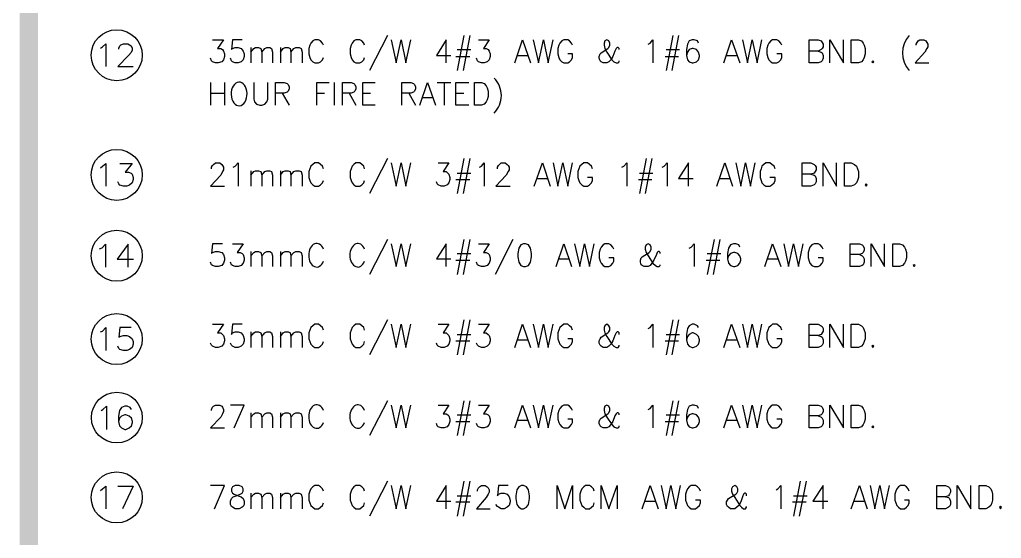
# Model space of a CAD drawing. Header units: inches. Extents: x 0.9 to 46, y 0.8 to 32.4.
# Drawn here: x 1.538 to 4.915, y 25.446 to 27.231 of the extents above; entities that cross this region are included whole.
import ezdxf

# ---------------------------------------------------------------- set-up
doc = ezdxf.new("R2010")
doc.units = ezdxf.units.IN
doc.header["$MEASUREMENT"] = 0
doc.layers.add('PDF_Geometry', color=7, linetype='Continuous')
doc.layers.add('PDF_Solid Fills', color=7, linetype='Continuous')

msp = doc.modelspace()

# ---------------------------------------------------------------- linework, layer by layer
at = {"layer": 'PDF_Geometry', "lineweight": 30}
for points in [[(2.2016, 27.1612), (2.24, 27.1612), (2.2183, 27.1312), (2.23, 27.1312), (2.2366, 27.1278), (2.24, 27.1228), (2.2433, 27.1128), (2.2433, 27.1045), (2.24, 27.0929), (2.2333, 27.0862), (2.2216, 27.0828), (2.2116, 27.0828), (2.2016, 27.0862), (2.1983, 27.0895), (2.195, 27.0978)], [(2.3033, 27.1612), (2.27, 27.1612), (2.2666, 27.1278), (2.27, 27.1312), (2.28, 27.1345), (2.29, 27.1345), (2.3, 27.1312), (2.3066, 27.1228), (2.31, 27.1128), (2.31, 27.1045), (2.3066, 27.0929), (2.3, 27.0862), (2.29, 27.0828), (2.28, 27.0828), (2.27, 27.0862), (2.2666, 27.0895), (2.2633, 27.0978)], [(2.5833, 27.1429), (2.5799, 27.1495), (2.5733, 27.1578), (2.5666, 27.1612), (2.5533, 27.1612), (2.5466, 27.1578), (2.54, 27.1495), (2.5366, 27.1429), (2.5333, 27.1312), (2.5333, 27.1128), (2.5366, 27.1012), (2.54, 27.0929), (2.5466, 27.0862), (2.5533, 27.0828), (2.5666, 27.0828), (2.5733, 27.0862), (2.5799, 27.0929), (2.5833, 27.1012)], [(2.7249, 27.1429), (2.7216, 27.1495), (2.715, 27.1578), (2.7083, 27.1612), (2.6949, 27.1612), (2.6883, 27.1578), (2.6816, 27.1495), (2.6783, 27.1429), (2.675, 27.1312), (2.675, 27.1128), (2.6783, 27.1012), (2.6816, 27.0929), (2.6883, 27.0862), (2.6949, 27.0828), (2.7083, 27.0828), (2.715, 27.0862), (2.7216, 27.0929), (2.7249, 27.1012)], [(2.8033, 27.1762), (2.7416, 27.0562)], [(2.8166, 27.1612), (2.8333, 27.0828), (2.85, 27.1612), (2.8666, 27.0828), (2.8833, 27.1612)], [(3.0049, 27.0828), (3.0049, 27.1612), (2.9716, 27.1078), (3.0216, 27.1078)], [(3.0666, 27.1762), (3.0433, 27.0562)], [(3.0866, 27.1762), (3.0633, 27.0562)], [(3.1166, 27.1612), (3.1533, 27.1612), (3.1333, 27.1312), (3.1433, 27.1312), (3.1499, 27.1278), (3.1533, 27.1228), (3.1566, 27.1128), (3.1566, 27.1045), (3.1533, 27.0929), (3.1466, 27.0862), (3.1366, 27.0828), (3.1266, 27.0828), (3.1166, 27.0862), (3.1133, 27.0895), (3.1099, 27.0978)], [(3.2416, 27.0828), (3.2683, 27.1612), (3.2949, 27.0828)], [(3.305, 27.1612), (3.3233, 27.0828), (3.34, 27.1612), (3.3566, 27.0828), (3.3733, 27.1612)], [(3.4399, 27.1429), (3.4366, 27.1495), (3.4299, 27.1578), (3.4233, 27.1612), (3.4099, 27.1612), (3.4033, 27.1578), (3.3966, 27.1495), (3.3933, 27.1429), (3.3899, 27.1312), (3.3899, 27.1128), (3.3933, 27.1012), (3.3966, 27.0929), (3.4033, 27.0862), (3.4099, 27.0828), (3.4233, 27.0828), (3.4299, 27.0862), (3.4366, 27.0929), (3.4399, 27.1012), (3.4399, 27.1128), (3.4233, 27.1128)], [(3.5999, 27.1278), (3.5999, 27.1312), (3.5966, 27.1345), (3.5933, 27.1345), (3.5899, 27.1312), (3.585, 27.1228), (3.5783, 27.1045), (3.5716, 27.0929), (3.565, 27.0862), (3.5583, 27.0828), (3.5449, 27.0828), (3.5383, 27.0862), (3.5349, 27.0895), (3.5316, 27.0978), (3.5316, 27.1045), (3.5349, 27.1128), (3.5383, 27.1162), (3.5616, 27.1312), (3.565, 27.1345), (3.5683, 27.1429), (3.5683, 27.1495), (3.565, 27.1578), (3.5583, 27.1612), (3.5516, 27.1578), (3.5483, 27.1495), (3.5483, 27.1429), (3.5516, 27.1312), (3.5583, 27.1195), (3.5749, 27.0929), (3.5816, 27.0862), (3.5899, 27.0828), (3.5966, 27.0828), (3.5999, 27.0862), (3.5999, 27.0895)], [(3.6999, 27.1462), (3.7066, 27.1495), (3.7166, 27.1612), (3.7166, 27.0828)], [(3.7849, 27.1762), (3.7616, 27.0562)], [(3.8049, 27.1762), (3.7816, 27.0562)], [(3.8733, 27.1495), (3.8699, 27.1578), (3.8583, 27.1612), (3.8516, 27.1612), (3.8416, 27.1578), (3.8349, 27.1462), (3.8316, 27.1278), (3.8316, 27.1078), (3.8349, 27.0929), (3.8416, 27.0862), (3.8516, 27.0828), (3.8549, 27.0828), (3.8666, 27.0862), (3.8733, 27.0929), (3.8766, 27.1045), (3.8766, 27.1078), (3.8733, 27.1195), (3.8666, 27.1278), (3.8549, 27.1312), (3.8516, 27.1312), (3.8416, 27.1278), (3.8349, 27.1195), (3.8316, 27.1078)], [(3.9599, 27.0828), (3.9866, 27.1612), (4.015, 27.0828)], [(4.0249, 27.1612), (4.0416, 27.0828), (4.0582, 27.1612), (4.0749, 27.0828), (4.0916, 27.1612)], [(4.1599, 27.1429), (4.1566, 27.1495), (4.1499, 27.1578), (4.1432, 27.1612), (4.1282, 27.1612), (4.1216, 27.1578), (4.1149, 27.1495), (4.1116, 27.1429), (4.1083, 27.1312), (4.1083, 27.1128), (4.1116, 27.1012), (4.1149, 27.0929), (4.1216, 27.0862), (4.1282, 27.0828), (4.1432, 27.0828), (4.1499, 27.0862), (4.1566, 27.0929), (4.1599, 27.1012), (4.1599, 27.1128), (4.1432, 27.1128)], [(4.2849, 27.1228), (4.2949, 27.1195), (4.2983, 27.1162), (4.3016, 27.1078), (4.3016, 27.0978), (4.2983, 27.0895), (4.2949, 27.0862), (4.2849, 27.0828), (4.2533, 27.0828), (4.2533, 27.1612), (4.2849, 27.1612), (4.2949, 27.1578), (4.2983, 27.1528), (4.3016, 27.1462), (4.3016, 27.1378), (4.2983, 27.1312), (4.2949, 27.1278), (4.2849, 27.1228), (4.2533, 27.1228)], [(4.3249, 27.0828), (4.3249, 27.1612), (4.3716, 27.0828), (4.3716, 27.1612)], [(4.6216, 27.1429), (4.6216, 27.1462), (4.6249, 27.1528), (4.6282, 27.1578), (4.6349, 27.1612), (4.6482, 27.1612), (4.6549, 27.1578), (4.6582, 27.1528), (4.6616, 27.1462), (4.6616, 27.1378), (4.6582, 27.1312), (4.6516, 27.1195), (4.6183, 27.0828), (4.6649, 27.0828)], [(1.8166, 27.1328), (1.8233, 27.1378), (1.835, 27.1478), (1.835, 27.0695)], [(1.88, 27.1295), (1.88, 27.1328), (1.8833, 27.1412), (1.8866, 27.1445), (1.895, 27.1478), (1.91, 27.1478), (1.9166, 27.1445), (1.9216, 27.1412), (1.925, 27.1328), (1.925, 27.1262), (1.9216, 27.1178), (1.9133, 27.1078), (1.8766, 27.0695), (1.9283, 27.0695)], [(2.3333, 27.1345), (2.3333, 27.0828)], [(2.3333, 27.1195), (2.3433, 27.1312), (2.35, 27.1345), (2.36, 27.1345), (2.3683, 27.1312), (2.3716, 27.1195), (2.3716, 27.0828)], [(2.3716, 27.1195), (2.3816, 27.1312), (2.3883, 27.1345), (2.3983, 27.1345), (2.405, 27.1312), (2.4083, 27.1195), (2.4083, 27.0828)], [(2.435, 27.1345), (2.435, 27.0828)], [(2.435, 27.1195), (2.445, 27.1312), (2.4516, 27.1345), (2.4616, 27.1345), (2.4683, 27.1312), (2.4716, 27.1195), (2.4716, 27.0828)], [(2.4716, 27.1195), (2.4816, 27.1312), (2.4883, 27.1345), (2.5, 27.1345), (2.5066, 27.1312), (2.51, 27.1195), (2.51, 27.0828)], [(3.0433, 27.1278), (3.0899, 27.1278)], [(3.7616, 27.1278), (3.8083, 27.1278)], [(3.0383, 27.1045), (3.0866, 27.1045)], [(3.2516, 27.1078), (3.2849, 27.1078)], [(3.7583, 27.1045), (3.8049, 27.1045)], [(3.9699, 27.1078), (4.0049, 27.1078)], [(2.195, 27.0145), (2.195, 26.9362)], [(2.2433, 27.0145), (2.2433, 26.9362)], [(2.3433, 27.0145), (2.3433, 26.9578), (2.3466, 26.9478), (2.3533, 26.9395), (2.365, 26.9362), (2.3716, 26.9362), (2.3816, 26.9395), (2.3883, 26.9478), (2.3916, 26.9578), (2.3916, 27.0145)], [(2.4183, 26.9362), (2.4183, 27.0145), (2.4483, 27.0145), (2.4583, 27.0112), (2.4616, 27.0078), (2.465, 26.9995), (2.465, 26.9928), (2.4616, 26.9845), (2.4583, 26.9812), (2.4483, 26.9778), (2.4183, 26.9778)], [(2.56, 26.9362), (2.56, 27.0145), (2.6033, 27.0145)], [(2.62, 27.0145), (2.62, 26.9362)], [(2.6483, 26.9362), (2.6483, 27.0145), (2.6783, 27.0145), (2.6883, 27.0112), (2.6916, 27.0078), (2.6949, 26.9995), (2.6949, 26.9928), (2.6916, 26.9845), (2.6883, 26.9812), (2.6783, 26.9778), (2.6483, 26.9778)], [(2.7616, 26.9362), (2.7183, 26.9362), (2.7183, 27.0145), (2.7616, 27.0145)], [(2.8533, 26.9362), (2.8533, 27.0145), (2.8833, 27.0145), (2.8933, 27.0112), (2.8966, 27.0078), (2.9, 26.9995), (2.9, 26.9928), (2.8966, 26.9845), (2.8933, 26.9812), (2.8833, 26.9778), (2.8533, 26.9778)], [(2.9149, 26.9362), (2.9416, 27.0145), (2.9683, 26.9362)], [(2.9749, 27.0145), (3.0216, 27.0145)], [(2.9983, 27.0145), (2.9983, 26.9362)], [(3.0833, 26.9362), (3.0383, 26.9362), (3.0383, 27.0145), (3.0833, 27.0145)], [(2.195, 26.9778), (2.2433, 26.9778)], [(2.4416, 26.9778), (2.465, 26.9362)], [(2.56, 26.9778), (2.5866, 26.9778)], [(2.6716, 26.9778), (2.6949, 26.9362)], [(2.7183, 26.9778), (2.7449, 26.9778)], [(2.8766, 26.9778), (2.9, 26.9362)], [(2.9249, 26.9628), (2.9583, 26.9628)], [(3.0383, 26.9778), (3.0666, 26.9778)], [(2.8033, 26.7528), (2.7416, 26.6328)], [(3.0666, 26.7528), (3.0433, 26.6328)], [(3.0866, 26.7528), (3.0633, 26.6328)], [(3.6933, 26.7528), (3.67, 26.6328)], [(3.7132, 26.7528), (3.6899, 26.6328)], [(1.8166, 26.7212), (1.8233, 26.7262), (1.835, 26.7362), (1.835, 26.6579)], [(1.8833, 26.7362), (1.925, 26.7362), (1.9016, 26.7062), (1.9133, 26.7062), (1.9216, 26.7028), (1.925, 26.6995), (1.9283, 26.6878), (1.9283, 26.6812), (1.925, 26.6695), (1.9166, 26.6612), (1.9066, 26.6579), (1.895, 26.6579), (1.8833, 26.6612), (1.88, 26.6662), (1.8766, 26.6729)], [(2.1983, 26.7178), (2.1983, 26.7228), (2.2016, 26.7295), (2.205, 26.7328), (2.2116, 26.7378), (2.2266, 26.7378), (2.2333, 26.7328), (2.2366, 26.7295), (2.24, 26.7228), (2.24, 26.7145), (2.2366, 26.7079), (2.23, 26.6962), (2.195, 26.6579), (2.2433, 26.6579)], [(2.2733, 26.7228), (2.28, 26.7262), (2.29, 26.7378), (2.29, 26.6579)], [(2.3333, 26.7112), (2.3333, 26.6579)], [(2.3333, 26.6962), (2.3433, 26.7079), (2.35, 26.7112), (2.36, 26.7112), (2.3683, 26.7079), (2.3716, 26.6962), (2.3716, 26.6579)], [(2.3716, 26.6962), (2.3816, 26.7079), (2.3883, 26.7112), (2.3983, 26.7112), (2.405, 26.7079), (2.4083, 26.6962), (2.4083, 26.6579)], [(2.435, 26.7112), (2.435, 26.6579)], [(2.435, 26.6962), (2.445, 26.7079), (2.4516, 26.7112), (2.4616, 26.7112), (2.4683, 26.7079), (2.4716, 26.6962), (2.4716, 26.6579)], [(2.4716, 26.6962), (2.4816, 26.7079), (2.4883, 26.7112), (2.5, 26.7112), (2.5066, 26.7079), (2.51, 26.6962), (2.51, 26.6579)], [(2.5833, 26.7178), (2.5799, 26.7262), (2.5733, 26.7328), (2.5666, 26.7378), (2.5533, 26.7378), (2.5466, 26.7328), (2.54, 26.7262), (2.5366, 26.7178), (2.5333, 26.7079), (2.5333, 26.6878), (2.5366, 26.6778), (2.54, 26.6695), (2.5466, 26.6629), (2.5533, 26.6579), (2.5666, 26.6579), (2.5733, 26.6629), (2.5799, 26.6695), (2.5833, 26.6778)], [(2.7249, 26.7178), (2.7216, 26.7262), (2.715, 26.7328), (2.7083, 26.7378), (2.6949, 26.7378), (2.6883, 26.7328), (2.6816, 26.7262), (2.6783, 26.7178), (2.675, 26.7079), (2.675, 26.6878), (2.6783, 26.6778), (2.6816, 26.6695), (2.6883, 26.6629), (2.6949, 26.6579), (2.7083, 26.6579), (2.715, 26.6629), (2.7216, 26.6695), (2.7249, 26.6778)], [(2.8166, 26.7378), (2.8333, 26.6579), (2.85, 26.7378), (2.8666, 26.6579), (2.8833, 26.7378)], [(2.9783, 26.7378), (3.015, 26.7378), (2.995, 26.7079), (3.0049, 26.7079), (3.0116, 26.7028), (3.015, 26.6995), (3.0183, 26.6878), (3.0183, 26.6812), (3.015, 26.6695), (3.0083, 26.6629), (2.9983, 26.6579), (2.9883, 26.6579), (2.9783, 26.6629), (2.9749, 26.6662), (2.9716, 26.6729)], [(3.1199, 26.7228), (3.1266, 26.7262), (3.1366, 26.7378), (3.1366, 26.6579)], [(3.1816, 26.7178), (3.1816, 26.7228), (3.1849, 26.7295), (3.1883, 26.7328), (3.1949, 26.7378), (3.2083, 26.7378), (3.2149, 26.7328), (3.2183, 26.7295), (3.2216, 26.7228), (3.2216, 26.7145), (3.2183, 26.7079), (3.2116, 26.6962), (3.1766, 26.6579), (3.2249, 26.6579)], [(3.3083, 26.6579), (3.3366, 26.7378), (3.3633, 26.6579)], [(3.3733, 26.7378), (3.3899, 26.6579), (3.4066, 26.7378), (3.4233, 26.6579), (3.4399, 26.7378)], [(3.5083, 26.7178), (3.5049, 26.7262), (3.4983, 26.7328), (3.4916, 26.7378), (3.4783, 26.7378), (3.4716, 26.7328), (3.4649, 26.7262), (3.4616, 26.7178), (3.4583, 26.7079), (3.4583, 26.6878), (3.4616, 26.6778), (3.4649, 26.6695), (3.4716, 26.6629), (3.4783, 26.6579), (3.4916, 26.6579), (3.4983, 26.6629), (3.5049, 26.6695), (3.5083, 26.6778), (3.5083, 26.6878), (3.4916, 26.6878)], [(3.6099, 26.7228), (3.6166, 26.7262), (3.6266, 26.7378), (3.6266, 26.6579)], [(3.7483, 26.7228), (3.7549, 26.7262), (3.7649, 26.7378), (3.7649, 26.6579)], [(3.8383, 26.6579), (3.8383, 26.7378), (3.8049, 26.6845), (3.8549, 26.6845)], [(3.9366, 26.6579), (3.9633, 26.7378), (3.9899, 26.6579)], [(4.0016, 26.7378), (4.0183, 26.6579), (4.0349, 26.7378), (4.0516, 26.6579), (4.0683, 26.7378)], [(4.1366, 26.7178), (4.1333, 26.7262), (4.1249, 26.7328), (4.1183, 26.7378), (4.1049, 26.7378), (4.0983, 26.7328), (4.0916, 26.7262), (4.0883, 26.7178), (4.0849, 26.7079), (4.0849, 26.6878), (4.0883, 26.6778), (4.0916, 26.6695), (4.0983, 26.6629), (4.1049, 26.6579), (4.1183, 26.6579), (4.1249, 26.6629), (4.1333, 26.6695), (4.1366, 26.6778), (4.1366, 26.6878), (4.1183, 26.6878)], [(4.2599, 26.6995), (4.2716, 26.6962), (4.2749, 26.6929), (4.2783, 26.6845), (4.2783, 26.6729), (4.2749, 26.6662), (4.2716, 26.6629), (4.2599, 26.6579), (4.2299, 26.6579), (4.2299, 26.7378), (4.2599, 26.7378), (4.2716, 26.7328), (4.2749, 26.7295), (4.2783, 26.7228), (4.2783, 26.7145), (4.2749, 26.7079), (4.2716, 26.7028), (4.2599, 26.6995), (4.2299, 26.6995)], [(4.3016, 26.6579), (4.3016, 26.7378), (4.3483, 26.6579), (4.3483, 26.7378)], [(3.0383, 26.6812), (3.0866, 26.6812)], [(3.0433, 26.7028), (3.0899, 26.7028)], [(3.3199, 26.6845), (3.3533, 26.6845)], [(3.6666, 26.6812), (3.7132, 26.6812)], [(3.67, 26.7028), (3.7166, 26.7028)], [(3.9466, 26.6845), (3.9799, 26.6845)], [(2.8033, 26.4745), (2.7416, 26.3545)], [(3.0666, 26.4745), (3.0433, 26.3545)], [(3.0866, 26.4745), (3.0633, 26.3545)], [(3.235, 26.4745), (3.1733, 26.3545)], [(3.9266, 26.4745), (3.9033, 26.3545)], [(3.9466, 26.4745), (3.9233, 26.3545)], [(1.8133, 26.4428), (1.8216, 26.4462), (1.8333, 26.4579), (1.8333, 26.3795)], [(1.9116, 26.3795), (1.9116, 26.4579), (1.8733, 26.4062), (1.93, 26.4062)], [(2.2366, 26.4595), (2.2016, 26.4595), (2.1983, 26.4262), (2.2016, 26.4295), (2.2116, 26.4329), (2.2216, 26.4329), (2.2333, 26.4295), (2.24, 26.4228), (2.2433, 26.4112), (2.2433, 26.4029), (2.24, 26.3928), (2.2333, 26.3845), (2.2216, 26.3812), (2.2116, 26.3812), (2.2016, 26.3845), (2.1983, 26.3878), (2.195, 26.3962)], [(2.27, 26.4595), (2.3066, 26.4595), (2.2866, 26.4295), (2.2966, 26.4295), (2.3033, 26.4262), (2.3066, 26.4228), (2.31, 26.4112), (2.31, 26.4029), (2.3066, 26.3928), (2.3, 26.3845), (2.29, 26.3812), (2.28, 26.3812), (2.27, 26.3845), (2.2666, 26.3878), (2.2633, 26.3962)], [(2.8166, 26.4595), (2.8333, 26.3812), (2.85, 26.4595), (2.8666, 26.3812), (2.8833, 26.4595)], [(3.0049, 26.3812), (3.0049, 26.4595), (2.9716, 26.4078), (3.0216, 26.4078)], [(3.1166, 26.4595), (3.1533, 26.4595), (3.1333, 26.4295), (3.1433, 26.4295), (3.1499, 26.4262), (3.1533, 26.4228), (3.1566, 26.4112), (3.1566, 26.4029), (3.1533, 26.3928), (3.1466, 26.3845), (3.1366, 26.3812), (3.1266, 26.3812), (3.1166, 26.3845), (3.1133, 26.3878), (3.1099, 26.3962)], [(3.3833, 26.3812), (3.4099, 26.4595), (3.4366, 26.3812)], [(3.4466, 26.4595), (3.4649, 26.3812), (3.4816, 26.4595), (3.4983, 26.3812), (3.5149, 26.4595)], [(3.5816, 26.4412), (3.5783, 26.4479), (3.5716, 26.4562), (3.565, 26.4595), (3.5516, 26.4595), (3.5449, 26.4562), (3.5383, 26.4479), (3.5349, 26.4412), (3.5316, 26.4295), (3.5316, 26.4112), (3.5349, 26.3995), (3.5383, 26.3928), (3.5449, 26.3845), (3.5516, 26.3812), (3.565, 26.3812), (3.5716, 26.3845), (3.5783, 26.3928), (3.5816, 26.3995), (3.5816, 26.4112), (3.565, 26.4112)], [(3.7416, 26.4262), (3.7416, 26.4295), (3.7383, 26.4329), (3.7349, 26.4329), (3.7316, 26.4295), (3.7283, 26.4228), (3.7199, 26.4029), (3.7132, 26.3928), (3.7066, 26.3845), (3.6999, 26.3812), (3.6866, 26.3812), (3.6799, 26.3845), (3.6766, 26.3878), (3.6733, 26.3962), (3.6733, 26.4029), (3.6766, 26.4112), (3.6799, 26.4145), (3.7033, 26.4295), (3.7066, 26.4329), (3.7099, 26.4412), (3.7099, 26.4479), (3.7066, 26.4562), (3.6999, 26.4595), (3.6933, 26.4562), (3.6899, 26.4479), (3.6899, 26.4412), (3.6933, 26.4295), (3.6999, 26.4179), (3.7166, 26.3928), (3.7249, 26.3845), (3.7316, 26.3812), (3.7383, 26.3812), (3.7416, 26.3845), (3.7416, 26.3878)], [(3.8416, 26.4445), (3.8483, 26.4479), (3.8583, 26.4595), (3.8583, 26.3812)], [(4.015, 26.4479), (4.0116, 26.4562), (4.0016, 26.4595), (3.9933, 26.4595), (3.9833, 26.4562), (3.9766, 26.4445), (3.9732, 26.4262), (3.9732, 26.4078), (3.9766, 26.3928), (3.9833, 26.3845), (3.9933, 26.3812), (3.9983, 26.3812), (4.0083, 26.3845), (4.015, 26.3928), (4.0183, 26.4029), (4.0183, 26.4078), (4.015, 26.4179), (4.0083, 26.4262), (3.9983, 26.4295), (3.9933, 26.4295), (3.9833, 26.4262), (3.9766, 26.4179), (3.9732, 26.4078)], [(4.1016, 26.3812), (4.1282, 26.4595), (4.1566, 26.3812)], [(4.1666, 26.4595), (4.1833, 26.3812), (4.1999, 26.4595), (4.2166, 26.3812), (4.2332, 26.4595)], [(4.3016, 26.4412), (4.2983, 26.4479), (4.2916, 26.4562), (4.2849, 26.4595), (4.2716, 26.4595), (4.2633, 26.4562), (4.2566, 26.4479), (4.2533, 26.4412), (4.2499, 26.4295), (4.2499, 26.4112), (4.2533, 26.3995), (4.2566, 26.3928), (4.2633, 26.3845), (4.2716, 26.3812), (4.2849, 26.3812), (4.2916, 26.3845), (4.2983, 26.3928), (4.3016, 26.3995), (4.3016, 26.4112), (4.2849, 26.4112)], [(4.4266, 26.4228), (4.4366, 26.4179), (4.4399, 26.4145), (4.4433, 26.4078), (4.4433, 26.3962), (4.4399, 26.3878), (4.4366, 26.3845), (4.4266, 26.3812), (4.3949, 26.3812), (4.3949, 26.4595), (4.4266, 26.4595), (4.4366, 26.4562), (4.4399, 26.4529), (4.4433, 26.4445), (4.4433, 26.4379), (4.4399, 26.4295), (4.4366, 26.4262), (4.4266, 26.4228), (4.3949, 26.4228)], [(4.4666, 26.3812), (4.4666, 26.4595), (4.5133, 26.3812), (4.5133, 26.4595)], [(2.3333, 26.4329), (2.3333, 26.3812)], [(2.3333, 26.4179), (2.3433, 26.4295), (2.35, 26.4329), (2.36, 26.4329), (2.3683, 26.4295), (2.3716, 26.4179), (2.3716, 26.3812)], [(2.3716, 26.4179), (2.3816, 26.4295), (2.3883, 26.4329), (2.3983, 26.4329), (2.405, 26.4295), (2.4083, 26.4179), (2.4083, 26.3812)], [(2.435, 26.4329), (2.435, 26.3812)], [(2.435, 26.4179), (2.445, 26.4295), (2.4516, 26.4329), (2.4616, 26.4329), (2.4683, 26.4295), (2.4716, 26.4179), (2.4716, 26.3812)], [(2.4716, 26.4179), (2.4816, 26.4295), (2.4883, 26.4329), (2.5, 26.4329), (2.5066, 26.4295), (2.51, 26.4179), (2.51, 26.3812)], [(3.0433, 26.4262), (3.0899, 26.4262)], [(3.3933, 26.4078), (3.4266, 26.4078)], [(3.9033, 26.4262), (3.9499, 26.4262)], [(4.1116, 26.4078), (4.1466, 26.4078)], [(3.0383, 26.4029), (3.0866, 26.4029)], [(3.8999, 26.4029), (3.9466, 26.4029)], [(1.8166, 26.1562), (1.8233, 26.1595), (1.835, 26.1712), (1.835, 26.0929)], [(1.9216, 26.1712), (1.8833, 26.1712), (1.88, 26.1379), (1.8833, 26.1412), (1.895, 26.1445), (1.9066, 26.1445), (1.9166, 26.1412), (1.925, 26.1328), (1.9283, 26.1229), (1.9283, 26.1145), (1.925, 26.1029), (1.9166, 26.0962), (1.9066, 26.0929), (1.895, 26.0929), (1.8833, 26.0962), (1.88, 26.0995), (1.8766, 26.1079)], [(2.2016, 26.1828), (2.24, 26.1828), (2.2183, 26.1529), (2.23, 26.1529), (2.2366, 26.1479), (2.24, 26.1445), (2.2433, 26.1328), (2.2433, 26.1262), (2.24, 26.1145), (2.2333, 26.1079), (2.2216, 26.1029), (2.2116, 26.1029), (2.2016, 26.1079), (2.1983, 26.1112), (2.195, 26.1179)], [(2.3033, 26.1828), (2.27, 26.1828), (2.2666, 26.1479), (2.27, 26.1529), (2.28, 26.1562), (2.29, 26.1562), (2.3, 26.1529), (2.3066, 26.1445), (2.31, 26.1328), (2.31, 26.1262), (2.3066, 26.1145), (2.3, 26.1079), (2.29, 26.1029), (2.28, 26.1029), (2.27, 26.1079), (2.2666, 26.1112), (2.2633, 26.1179)], [(2.5833, 26.1628), (2.5799, 26.1712), (2.5733, 26.1779), (2.5666, 26.1828), (2.5533, 26.1828), (2.5466, 26.1779), (2.54, 26.1712), (2.5366, 26.1628), (2.5333, 26.1529), (2.5333, 26.1328), (2.5366, 26.1229), (2.54, 26.1145), (2.5466, 26.1079), (2.5533, 26.1029), (2.5666, 26.1029), (2.5733, 26.1079), (2.5799, 26.1145), (2.5833, 26.1229)], [(2.7249, 26.1628), (2.7216, 26.1712), (2.715, 26.1779), (2.7083, 26.1828), (2.6949, 26.1828), (2.6883, 26.1779), (2.6816, 26.1712), (2.6783, 26.1628), (2.675, 26.1529), (2.675, 26.1328), (2.6783, 26.1229), (2.6816, 26.1145), (2.6883, 26.1079), (2.6949, 26.1029), (2.7083, 26.1029), (2.715, 26.1079), (2.7216, 26.1145), (2.7249, 26.1229)], [(2.8033, 26.1979), (2.7416, 26.0778)], [(2.8166, 26.1828), (2.8333, 26.1029), (2.85, 26.1828), (2.8666, 26.1029), (2.8833, 26.1828)], [(2.9783, 26.1828), (3.015, 26.1828), (2.995, 26.1529), (3.0049, 26.1529), (3.0116, 26.1479), (3.015, 26.1445), (3.0183, 26.1328), (3.0183, 26.1262), (3.015, 26.1145), (3.0083, 26.1079), (2.9983, 26.1029), (2.9883, 26.1029), (2.9783, 26.1079), (2.9749, 26.1112), (2.9716, 26.1179)], [(3.0666, 26.1979), (3.0433, 26.0778)], [(3.0866, 26.1979), (3.0633, 26.0778)], [(3.1166, 26.1828), (3.1533, 26.1828), (3.1333, 26.1529), (3.1433, 26.1529), (3.1499, 26.1479), (3.1533, 26.1445), (3.1566, 26.1328), (3.1566, 26.1262), (3.1533, 26.1145), (3.1466, 26.1079), (3.1366, 26.1029), (3.1266, 26.1029), (3.1166, 26.1079), (3.1133, 26.1112), (3.1099, 26.1179)], [(3.2416, 26.1029), (3.2683, 26.1828), (3.2949, 26.1029)], [(3.305, 26.1828), (3.3233, 26.1029), (3.34, 26.1828), (3.3566, 26.1029), (3.3733, 26.1828)], [(3.4399, 26.1628), (3.4366, 26.1712), (3.4299, 26.1779), (3.4233, 26.1828), (3.4099, 26.1828), (3.4033, 26.1779), (3.3966, 26.1712), (3.3933, 26.1628), (3.3899, 26.1529), (3.3899, 26.1328), (3.3933, 26.1229), (3.3966, 26.1145), (3.4033, 26.1079), (3.4099, 26.1029), (3.4233, 26.1029), (3.4299, 26.1079), (3.4366, 26.1145), (3.4399, 26.1229), (3.4399, 26.1328), (3.4233, 26.1328)], [(3.5999, 26.1479), (3.5999, 26.1529), (3.5966, 26.1562), (3.5933, 26.1562), (3.5899, 26.1529), (3.585, 26.1445), (3.5783, 26.1262), (3.5716, 26.1145), (3.565, 26.1079), (3.5583, 26.1029), (3.5449, 26.1029), (3.5383, 26.1079), (3.5349, 26.1112), (3.5316, 26.1179), (3.5316, 26.1262), (3.5349, 26.1328), (3.5383, 26.1379), (3.5616, 26.1529), (3.565, 26.1562), (3.5683, 26.1628), (3.5683, 26.1712), (3.565, 26.1779), (3.5583, 26.1828), (3.5516, 26.1779), (3.5483, 26.1712), (3.5483, 26.1628), (3.5516, 26.1529), (3.5583, 26.1412), (3.5749, 26.1145), (3.5816, 26.1079), (3.5899, 26.1029), (3.5966, 26.1029), (3.5999, 26.1079), (3.5999, 26.1112)], [(3.6999, 26.1678), (3.7066, 26.1712), (3.7166, 26.1828), (3.7166, 26.1029)], [(3.7849, 26.1979), (3.7616, 26.0778)], [(3.8049, 26.1979), (3.7816, 26.0778)], [(3.8733, 26.1712), (3.8699, 26.1779), (3.8583, 26.1828), (3.8516, 26.1828), (3.8416, 26.1779), (3.8349, 26.1678), (3.8316, 26.1479), (3.8316, 26.1295), (3.8349, 26.1145), (3.8416, 26.1079), (3.8516, 26.1029), (3.8549, 26.1029), (3.8666, 26.1079), (3.8733, 26.1145), (3.8766, 26.1262), (3.8766, 26.1295), (3.8733, 26.1412), (3.8666, 26.1479), (3.8549, 26.1529), (3.8516, 26.1529), (3.8416, 26.1479), (3.8349, 26.1412), (3.8316, 26.1295)], [(3.9599, 26.1029), (3.9866, 26.1828), (4.015, 26.1029)], [(4.0249, 26.1828), (4.0416, 26.1029), (4.0582, 26.1828), (4.0749, 26.1029), (4.0916, 26.1828)], [(4.1599, 26.1628), (4.1566, 26.1712), (4.1499, 26.1779), (4.1432, 26.1828), (4.1282, 26.1828), (4.1216, 26.1779), (4.1149, 26.1712), (4.1116, 26.1628), (4.1083, 26.1529), (4.1083, 26.1328), (4.1116, 26.1229), (4.1149, 26.1145), (4.1216, 26.1079), (4.1282, 26.1029), (4.1432, 26.1029), (4.1499, 26.1079), (4.1566, 26.1145), (4.1599, 26.1229), (4.1599, 26.1328), (4.1432, 26.1328)], [(4.2849, 26.1445), (4.2949, 26.1412), (4.2983, 26.1379), (4.3016, 26.1295), (4.3016, 26.1179), (4.2983, 26.1112), (4.2949, 26.1079), (4.2849, 26.1029), (4.2533, 26.1029), (4.2533, 26.1828), (4.2849, 26.1828), (4.2949, 26.1779), (4.2983, 26.1745), (4.3016, 26.1678), (4.3016, 26.1595), (4.2983, 26.1529), (4.2949, 26.1479), (4.2849, 26.1445), (4.2533, 26.1445)], [(4.3249, 26.1029), (4.3249, 26.1828), (4.3716, 26.1029), (4.3716, 26.1828)], [(2.3333, 26.1562), (2.3333, 26.1029)], [(2.3333, 26.1412), (2.3433, 26.1529), (2.35, 26.1562), (2.36, 26.1562), (2.3683, 26.1529), (2.3716, 26.1412), (2.3716, 26.1029)], [(2.3716, 26.1412), (2.3816, 26.1529), (2.3883, 26.1562), (2.3983, 26.1562), (2.405, 26.1529), (2.4083, 26.1412), (2.4083, 26.1029)], [(2.435, 26.1562), (2.435, 26.1029)], [(2.435, 26.1412), (2.445, 26.1529), (2.4516, 26.1562), (2.4616, 26.1562), (2.4683, 26.1529), (2.4716, 26.1412), (2.4716, 26.1029)], [(2.4716, 26.1412), (2.4816, 26.1529), (2.4883, 26.1562), (2.5, 26.1562), (2.5066, 26.1529), (2.51, 26.1412), (2.51, 26.1029)], [(3.0433, 26.1479), (3.0899, 26.1479)], [(3.7616, 26.1479), (3.8083, 26.1479)], [(3.0383, 26.1262), (3.0866, 26.1262)], [(3.2516, 26.1295), (3.2849, 26.1295)], [(3.7583, 26.1262), (3.8049, 26.1262)], [(3.9699, 26.1295), (4.0049, 26.1295)], [(1.8183, 25.8862), (1.825, 25.8895), (1.8366, 25.9012), (1.8366, 25.8212)], [(1.9233, 25.8895), (1.9183, 25.8962), (1.9083, 25.9012), (1.9, 25.9012), (1.8883, 25.8962), (1.8816, 25.8862), (1.8783, 25.8662), (1.8783, 25.8479), (1.8816, 25.8329), (1.8883, 25.8262), (1.9, 25.8212), (1.9033, 25.8212), (1.915, 25.8262), (1.9233, 25.8329), (1.9266, 25.8445), (1.9266, 25.8479), (1.9233, 25.8595), (1.915, 25.8662), (1.9033, 25.8712), (1.9, 25.8712), (1.8883, 25.8662), (1.8816, 25.8595), (1.8783, 25.8479)], [(2.1983, 25.8862), (2.1983, 25.8895), (2.2016, 25.8979), (2.205, 25.9012), (2.2116, 25.9045), (2.2266, 25.9045), (2.2333, 25.9012), (2.2366, 25.8979), (2.24, 25.8895), (2.24, 25.8829), (2.2366, 25.8745), (2.23, 25.8629), (2.195, 25.8262), (2.2433, 25.8262)], [(2.2766, 25.8262), (2.31, 25.9045), (2.2633, 25.9045)], [(2.8033, 25.9195), (2.7416, 25.7995)], [(2.8166, 25.9045), (2.8333, 25.8262), (2.85, 25.9045), (2.8666, 25.8262), (2.8833, 25.9045)], [(2.9783, 25.9045), (3.015, 25.9045), (2.995, 25.8745), (3.0049, 25.8745), (3.0116, 25.8712), (3.015, 25.8679), (3.0183, 25.8562), (3.0183, 25.8479), (3.015, 25.8379), (3.0083, 25.8295), (2.9983, 25.8262), (2.9883, 25.8262), (2.9783, 25.8295), (2.9749, 25.8329), (2.9716, 25.8412)], [(3.0666, 25.9195), (3.0433, 25.7995)], [(3.0866, 25.9195), (3.0633, 25.7995)], [(3.1166, 25.9045), (3.1533, 25.9045), (3.1333, 25.8745), (3.1433, 25.8745), (3.1499, 25.8712), (3.1533, 25.8679), (3.1566, 25.8562), (3.1566, 25.8479), (3.1533, 25.8379), (3.1466, 25.8295), (3.1366, 25.8262), (3.1266, 25.8262), (3.1166, 25.8295), (3.1133, 25.8329), (3.1099, 25.8412)], [(3.2416, 25.8262), (3.2683, 25.9045), (3.2949, 25.8262)], [(3.305, 25.9045), (3.3233, 25.8262), (3.34, 25.9045), (3.3566, 25.8262), (3.3733, 25.9045)], [(3.4399, 25.8862), (3.4366, 25.8929), (3.4299, 25.9012), (3.4233, 25.9045), (3.4099, 25.9045), (3.4033, 25.9012), (3.3966, 25.8929), (3.3933, 25.8862), (3.3899, 25.8745), (3.3899, 25.8562), (3.3933, 25.8445), (3.3966, 25.8379), (3.4033, 25.8295), (3.4099, 25.8262), (3.4233, 25.8262), (3.4299, 25.8295), (3.4366, 25.8379), (3.4399, 25.8445), (3.4399, 25.8562), (3.4233, 25.8562)], [(3.5999, 25.8712), (3.5999, 25.8745), (3.5966, 25.8779), (3.5933, 25.8779), (3.5899, 25.8745), (3.585, 25.8679), (3.5783, 25.8479), (3.5716, 25.8379), (3.565, 25.8295), (3.5583, 25.8262), (3.5449, 25.8262), (3.5383, 25.8295), (3.5349, 25.8329), (3.5316, 25.8412), (3.5316, 25.8479), (3.5349, 25.8562), (3.5383, 25.8595), (3.5616, 25.8745), (3.565, 25.8779), (3.5683, 25.8862), (3.5683, 25.8929), (3.565, 25.9012), (3.5583, 25.9045), (3.5516, 25.9012), (3.5483, 25.8929), (3.5483, 25.8862), (3.5516, 25.8745), (3.5583, 25.8629), (3.5749, 25.8379), (3.5816, 25.8295), (3.5899, 25.8262), (3.5966, 25.8262), (3.5999, 25.8295), (3.5999, 25.8329)], [(3.6999, 25.8895), (3.7066, 25.8929), (3.7166, 25.9045), (3.7166, 25.8262)], [(3.7849, 25.9195), (3.7616, 25.7995)], [(3.8049, 25.9195), (3.7816, 25.7995)], [(3.8733, 25.8929), (3.8699, 25.9012), (3.8583, 25.9045), (3.8516, 25.9045), (3.8416, 25.9012), (3.8349, 25.8895), (3.8316, 25.8712), (3.8316, 25.8528), (3.8349, 25.8379), (3.8416, 25.8295), (3.8516, 25.8262), (3.8549, 25.8262), (3.8666, 25.8295), (3.8733, 25.8379), (3.8766, 25.8479), (3.8766, 25.8528), (3.8733, 25.8629), (3.8666, 25.8712), (3.8549, 25.8745), (3.8516, 25.8745), (3.8416, 25.8712), (3.8349, 25.8629), (3.8316, 25.8528)], [(3.9599, 25.8262), (3.9866, 25.9045), (4.015, 25.8262)], [(4.0249, 25.9045), (4.0416, 25.8262), (4.0582, 25.9045), (4.0749, 25.8262), (4.0916, 25.9045)], [(4.1599, 25.8862), (4.1566, 25.8929), (4.1499, 25.9012), (4.1432, 25.9045), (4.1282, 25.9045), (4.1216, 25.9012), (4.1149, 25.8929), (4.1116, 25.8862), (4.1083, 25.8745), (4.1083, 25.8562), (4.1116, 25.8445), (4.1149, 25.8379), (4.1216, 25.8295), (4.1282, 25.8262), (4.1432, 25.8262), (4.1499, 25.8295), (4.1566, 25.8379), (4.1599, 25.8445), (4.1599, 25.8562), (4.1432, 25.8562)], [(4.2849, 25.8679), (4.2949, 25.8629), (4.2983, 25.8595), (4.3016, 25.8528), (4.3016, 25.8412), (4.2983, 25.8329), (4.2949, 25.8295), (4.2849, 25.8262), (4.2533, 25.8262), (4.2533, 25.9045), (4.2849, 25.9045), (4.2949, 25.9012), (4.2983, 25.8979), (4.3016, 25.8895), (4.3016, 25.8829), (4.2983, 25.8745), (4.2949, 25.8712), (4.2849, 25.8679), (4.2533, 25.8679)], [(4.3249, 25.8262), (4.3249, 25.9045), (4.3716, 25.8262), (4.3716, 25.9045)], [(2.3333, 25.8779), (2.3333, 25.8262)], [(2.3333, 25.8629), (2.3433, 25.8745), (2.35, 25.8779), (2.36, 25.8779), (2.3683, 25.8745), (2.3716, 25.8629), (2.3716, 25.8262)], [(2.3716, 25.8629), (2.3816, 25.8745), (2.3883, 25.8779), (2.3983, 25.8779), (2.405, 25.8745), (2.4083, 25.8629), (2.4083, 25.8262)], [(2.435, 25.8779), (2.435, 25.8262)], [(2.435, 25.8629), (2.445, 25.8745), (2.4516, 25.8779), (2.4616, 25.8779), (2.4683, 25.8745), (2.4716, 25.8629), (2.4716, 25.8262)], [(2.4716, 25.8629), (2.4816, 25.8745), (2.4883, 25.8779), (2.5, 25.8779), (2.5066, 25.8745), (2.51, 25.8629), (2.51, 25.8262)], [(3.0433, 25.8712), (3.0899, 25.8712)], [(3.7616, 25.8712), (3.8083, 25.8712)], [(3.0383, 25.8479), (3.0866, 25.8479)], [(3.2516, 25.8528), (3.2849, 25.8528)], [(3.7583, 25.8479), (3.8049, 25.8479)], [(3.9699, 25.8528), (4.0049, 25.8528)], [(2.8033, 25.6429), (2.7416, 25.5229)], [(3.0666, 25.6429), (3.0433, 25.5229)], [(3.0866, 25.6429), (3.0633, 25.5229)], [(4.2233, 25.6429), (4.1999, 25.5229)], [(4.2433, 25.6429), (4.2199, 25.5229)], [(1.8166, 25.6112), (1.8233, 25.6162), (1.835, 25.6262), (1.835, 25.5479)], [(1.8766, 25.6262), (1.9283, 25.6262), (1.8916, 25.5479)], [(2.2083, 25.5479), (2.2433, 25.6279), (2.195, 25.6279)], [(2.3333, 25.6012), (2.3333, 25.5479)], [(2.3333, 25.5862), (2.3433, 25.5979), (2.35, 25.6012), (2.36, 25.6012), (2.3683, 25.5979), (2.3716, 25.5862), (2.3716, 25.5479)], [(2.3716, 25.5862), (2.3816, 25.5979), (2.3883, 25.6012), (2.3983, 25.6012), (2.405, 25.5979), (2.4083, 25.5862), (2.4083, 25.5479)], [(2.435, 25.6012), (2.435, 25.5479)], [(2.435, 25.5862), (2.445, 25.5979), (2.4516, 25.6012), (2.4616, 25.6012), (2.4683, 25.5979), (2.4716, 25.5862), (2.4716, 25.5479)], [(2.4716, 25.5862), (2.4816, 25.5979), (2.4883, 25.6012), (2.5, 25.6012), (2.5066, 25.5979), (2.51, 25.5862), (2.51, 25.5479)], [(2.5833, 25.6079), (2.5799, 25.6162), (2.5733, 25.6229), (2.5666, 25.6279), (2.5533, 25.6279), (2.5466, 25.6229), (2.54, 25.6162), (2.5366, 25.6079), (2.5333, 25.5979), (2.5333, 25.5779), (2.5366, 25.5679), (2.54, 25.5595), (2.5466, 25.5529), (2.5533, 25.5479), (2.5666, 25.5479), (2.5733, 25.5529), (2.5799, 25.5595), (2.5833, 25.5679)], [(2.7249, 25.6079), (2.7216, 25.6162), (2.715, 25.6229), (2.7083, 25.6279), (2.6949, 25.6279), (2.6883, 25.6229), (2.6816, 25.6162), (2.6783, 25.6079), (2.675, 25.5979), (2.675, 25.5779), (2.6783, 25.5679), (2.6816, 25.5595), (2.6883, 25.5529), (2.6949, 25.5479), (2.7083, 25.5479), (2.715, 25.5529), (2.7216, 25.5595), (2.7249, 25.5679)], [(2.8166, 25.6279), (2.8333, 25.5479), (2.85, 25.6279), (2.8666, 25.5479), (2.8833, 25.6279)], [(3.0049, 25.5479), (3.0049, 25.6279), (2.9716, 25.5745), (3.0216, 25.5745)], [(3.1133, 25.6079), (3.1133, 25.6129), (3.1166, 25.6195), (3.1199, 25.6229), (3.1266, 25.6279), (3.1399, 25.6279), (3.1466, 25.6229), (3.1499, 25.6195), (3.1533, 25.6129), (3.1533, 25.6045), (3.1499, 25.5979), (3.1433, 25.5862), (3.1099, 25.5479), (3.1566, 25.5479)], [(3.2183, 25.6279), (3.1849, 25.6279), (3.1816, 25.5929), (3.1849, 25.5979), (3.1949, 25.6012), (3.2049, 25.6012), (3.2149, 25.5979), (3.2216, 25.5895), (3.2249, 25.5779), (3.2249, 25.5712), (3.2216, 25.5595), (3.2149, 25.5529), (3.2049, 25.5479), (3.1949, 25.5479), (3.1849, 25.5529), (3.1816, 25.5562), (3.1766, 25.5629)], [(3.3866, 25.5479), (3.3866, 25.6279), (3.4133, 25.5479), (3.4399, 25.6279), (3.4399, 25.5479)], [(3.5149, 25.6079), (3.5116, 25.6162), (3.5049, 25.6229), (3.4983, 25.6279), (3.4849, 25.6279), (3.4783, 25.6229), (3.4716, 25.6162), (3.4683, 25.6079), (3.4649, 25.5979), (3.4649, 25.5779), (3.4683, 25.5679), (3.4716, 25.5595), (3.4783, 25.5529), (3.4849, 25.5479), (3.4983, 25.5479), (3.5049, 25.5529), (3.5116, 25.5595), (3.5149, 25.5679)], [(3.5383, 25.5479), (3.5383, 25.6279), (3.565, 25.5479), (3.5933, 25.6279), (3.5933, 25.5479)], [(3.6799, 25.5479), (3.7066, 25.6279), (3.7349, 25.5479)], [(3.7449, 25.6279), (3.7616, 25.5479), (3.7783, 25.6279), (3.7949, 25.5479), (3.8116, 25.6279)], [(3.8799, 25.6079), (3.8766, 25.6162), (3.8699, 25.6229), (3.8633, 25.6279), (3.8483, 25.6279), (3.8416, 25.6229), (3.8349, 25.6162), (3.8316, 25.6079), (3.8283, 25.5979), (3.8283, 25.5779), (3.8316, 25.5679), (3.8349, 25.5595), (3.8416, 25.5529), (3.8483, 25.5479), (3.8633, 25.5479), (3.8699, 25.5529), (3.8766, 25.5595), (3.8799, 25.5679), (3.8799, 25.5779), (3.8633, 25.5779)], [(4.0383, 25.5929), (4.0383, 25.5979), (4.0349, 25.6012), (4.0316, 25.6012), (4.0283, 25.5979), (4.0249, 25.5895), (4.0183, 25.5712), (4.0116, 25.5595), (4.0049, 25.5529), (3.9983, 25.5479), (3.9833, 25.5479), (3.9766, 25.5529), (3.9732, 25.5562), (3.9699, 25.5629), (3.9699, 25.5712), (3.9732, 25.5779), (3.9766, 25.5829), (4.0016, 25.5979), (4.0049, 25.6012), (4.0083, 25.6079), (4.0083, 25.6162), (4.0049, 25.6229), (3.9983, 25.6279), (3.9899, 25.6229), (3.9866, 25.6162), (3.9866, 25.6079), (3.9899, 25.5979), (3.9983, 25.5862), (4.015, 25.5595), (4.0216, 25.5529), (4.0283, 25.5479), (4.0349, 25.5479), (4.0383, 25.5529), (4.0383, 25.5562)], [(4.1399, 25.6129), (4.1466, 25.6162), (4.1566, 25.6279), (4.1566, 25.5479)], [(4.3016, 25.5479), (4.3016, 25.6279), (4.2666, 25.5745), (4.3183, 25.5745)], [(4.3983, 25.5479), (4.4266, 25.6279), (4.4532, 25.5479)], [(4.4633, 25.6279), (4.4799, 25.5479), (4.4966, 25.6279), (4.5133, 25.5479), (4.5299, 25.6279)], [(4.5982, 25.6079), (4.5949, 25.6162), (4.5883, 25.6229), (4.5816, 25.6279), (4.5683, 25.6279), (4.5616, 25.6229), (4.5549, 25.6162), (4.5516, 25.6079), (4.5483, 25.5979), (4.5483, 25.5779), (4.5516, 25.5679), (4.5549, 25.5595), (4.5616, 25.5529), (4.5683, 25.5479), (4.5816, 25.5479), (4.5883, 25.5529), (4.5949, 25.5595), (4.5982, 25.5679), (4.5982, 25.5779), (4.5816, 25.5779)], [(4.7233, 25.5895), (4.7332, 25.5862), (4.7366, 25.5829), (4.7399, 25.5745), (4.7399, 25.5629), (4.7366, 25.5562), (4.7332, 25.5529), (4.7233, 25.5479), (4.6933, 25.5479), (4.6933, 25.6279), (4.7233, 25.6279), (4.7332, 25.6229), (4.7366, 25.6195), (4.7399, 25.6129), (4.7399, 25.6045), (4.7366, 25.5979), (4.7332, 25.5929), (4.7233, 25.5895), (4.6933, 25.5895)], [(4.7632, 25.5479), (4.7632, 25.6279), (4.8099, 25.5479), (4.8099, 25.6279)], [(3.0383, 25.5712), (3.0866, 25.5712)], [(3.0433, 25.5929), (3.0899, 25.5929)], [(3.6899, 25.5745), (3.7249, 25.5745)], [(4.1966, 25.5712), (4.2433, 25.5712)], [(4.1999, 25.5929), (4.2466, 25.5929)], [(4.4099, 25.5745), (4.4433, 25.5745)]]:
    msp.add_lwpolyline(points, dxfattribs=at)
for points in [[(4.3983, 27.0828), (4.3983, 27.1612), (4.4232, 27.1612), (4.4333, 27.1578), (4.4399, 27.1495), (4.4433, 27.1429), (4.4466, 27.1312), (4.4466, 27.1128), (4.4433, 27.1012), (4.4399, 27.0929), (4.4333, 27.0862), (4.4232, 27.0828)], [(4.4732, 27.0895), (4.4699, 27.0862), (4.4732, 27.0828), (4.4766, 27.0862)], [(3.1033, 26.9362), (3.1033, 27.0145), (3.1266, 27.0145), (3.1366, 27.0112), (3.1433, 27.0029), (3.1466, 26.9962), (3.1499, 26.9845), (3.1499, 26.9662), (3.1466, 26.9545), (3.1433, 26.9478), (3.1366, 26.9395), (3.1266, 26.9362)], [(4.3749, 26.6579), (4.3749, 26.7378), (4.3983, 26.7378), (4.4099, 26.7328), (4.4166, 26.7262), (4.4199, 26.7178), (4.4232, 26.7079), (4.4232, 26.6878), (4.4199, 26.6778), (4.4166, 26.6695), (4.4099, 26.6629), (4.3983, 26.6579)], [(4.4499, 26.6662), (4.4466, 26.6629), (4.4499, 26.6579), (4.4532, 26.6629)], [(3.2716, 26.4595), (3.2616, 26.4562), (3.255, 26.4445), (3.2516, 26.4262), (3.2516, 26.4145), (3.255, 26.3962), (3.2616, 26.3845), (3.2716, 26.3812), (3.2783, 26.3812), (3.2883, 26.3845), (3.2949, 26.3962), (3.2983, 26.4145), (3.2983, 26.4262), (3.2949, 26.4445), (3.2883, 26.4562), (3.2783, 26.4595)], [(4.5416, 26.3812), (4.5416, 26.4595), (4.5649, 26.4595), (4.5749, 26.4562), (4.5816, 26.4479), (4.5849, 26.4412), (4.5883, 26.4295), (4.5883, 26.4112), (4.5849, 26.3995), (4.5816, 26.3928), (4.5749, 26.3845), (4.5649, 26.3812)], [(4.6149, 26.3878), (4.6116, 26.3845), (4.6149, 26.3812), (4.6183, 26.3845)], [(4.3983, 26.1029), (4.3983, 26.1828), (4.4232, 26.1828), (4.4333, 26.1779), (4.4399, 26.1712), (4.4433, 26.1628), (4.4466, 26.1529), (4.4466, 26.1328), (4.4433, 26.1229), (4.4399, 26.1145), (4.4333, 26.1079), (4.4232, 26.1029)], [(4.4732, 26.1112), (4.4699, 26.1079), (4.4732, 26.1029), (4.4766, 26.1079)], [(4.3983, 25.8262), (4.3983, 25.9045), (4.4232, 25.9045), (4.4333, 25.9012), (4.4399, 25.8929), (4.4433, 25.8862), (4.4466, 25.8745), (4.4466, 25.8562), (4.4433, 25.8445), (4.4399, 25.8379), (4.4333, 25.8295), (4.4232, 25.8262)], [(4.4732, 25.8329), (4.4699, 25.8295), (4.4732, 25.8262), (4.4766, 25.8295)], [(2.28, 25.6279), (2.27, 25.6229), (2.2666, 25.6162), (2.2666, 25.6079), (2.27, 25.6012), (2.2766, 25.5979), (2.29, 25.5929), (2.3, 25.5895), (2.3066, 25.5829), (2.31, 25.5745), (2.31, 25.5629), (2.3066, 25.5562), (2.3033, 25.5529), (2.2933, 25.5479), (2.28, 25.5479), (2.27, 25.5529), (2.2666, 25.5562), (2.2633, 25.5629), (2.2633, 25.5745), (2.2666, 25.5829), (2.2733, 25.5895), (2.2833, 25.5929), (2.2966, 25.5979), (2.3033, 25.6012), (2.3066, 25.6079), (2.3066, 25.6162), (2.3033, 25.6229), (2.2933, 25.6279)], [(3.2649, 25.6279), (3.255, 25.6229), (3.2483, 25.6129), (3.2449, 25.5929), (3.2449, 25.5829), (3.2483, 25.5629), (3.255, 25.5529), (3.2649, 25.5479), (3.2716, 25.5479), (3.2816, 25.5529), (3.2883, 25.5629), (3.2916, 25.5829), (3.2916, 25.5929), (3.2883, 25.6129), (3.2816, 25.6229), (3.2716, 25.6279)], [(4.8382, 25.5479), (4.8382, 25.6279), (4.8616, 25.6279), (4.8716, 25.6229), (4.8783, 25.6162), (4.8816, 25.6079), (4.8849, 25.5979), (4.8849, 25.5779), (4.8816, 25.5679), (4.8783, 25.5595), (4.8716, 25.5529), (4.8616, 25.5479)], [(4.9116, 25.5562), (4.9082, 25.5529), (4.9116, 25.5479), (4.9149, 25.5529)]]:
    msp.add_lwpolyline(points, close=True, dxfattribs=at)
for centre, radius in [((1.8723, 27.1085), 0.0877), ((1.8723, 26.6968), 0.0877), ((1.8723, 26.4185), 0.0877), ((1.8723, 26.1318), 0.0877), ((1.8727, 25.8616), 0.0873), ((1.8723, 25.5868), 0.0877)]:
    msp.add_circle(centre, radius, dxfattribs=at)
for centre, radius, start, end in [((4.6628, 27.1162), 0.0881, 137.0952, 222.9048), ((3.1118, 26.9695), 0.0835, 314.0833, 45.9167)]:
    msp.add_arc(centre, radius, start, end, dxfattribs=at)
for centre, ratio, start_param, end_param in [((2.2932, 26.9752), 0.673252, 0.252403, 6.535588), ((2.5598, 26.4202), 0.672824, 5.261039, 10.466628), ((2.7015, 26.4202), 0.672594, 5.260924, 10.466589), ((2.5598, 25.8652), 0.672926, 5.261188, 10.467514), ((2.7015, 25.8652), 0.672697, 5.261073, 10.467474)]:
    msp.add_ellipse(centre, major_axis=(0.0003, 0.0406), ratio=ratio, start_param=start_param, end_param=end_param, dxfattribs=at)
at = {"layer": 'PDF_Solid Fills', "lineweight": 9, "transparency": 33554559}
for points in [[(1.5383, 0.755), (1.6016, 0.8183), (1.5383, 32.3527)], [(1.6016, 0.8183), (1.5383, 32.3527), (1.6016, 32.2895)]]:
    msp.add_solid(points, dxfattribs=at)

doc.saveas('drawing.dxf')
